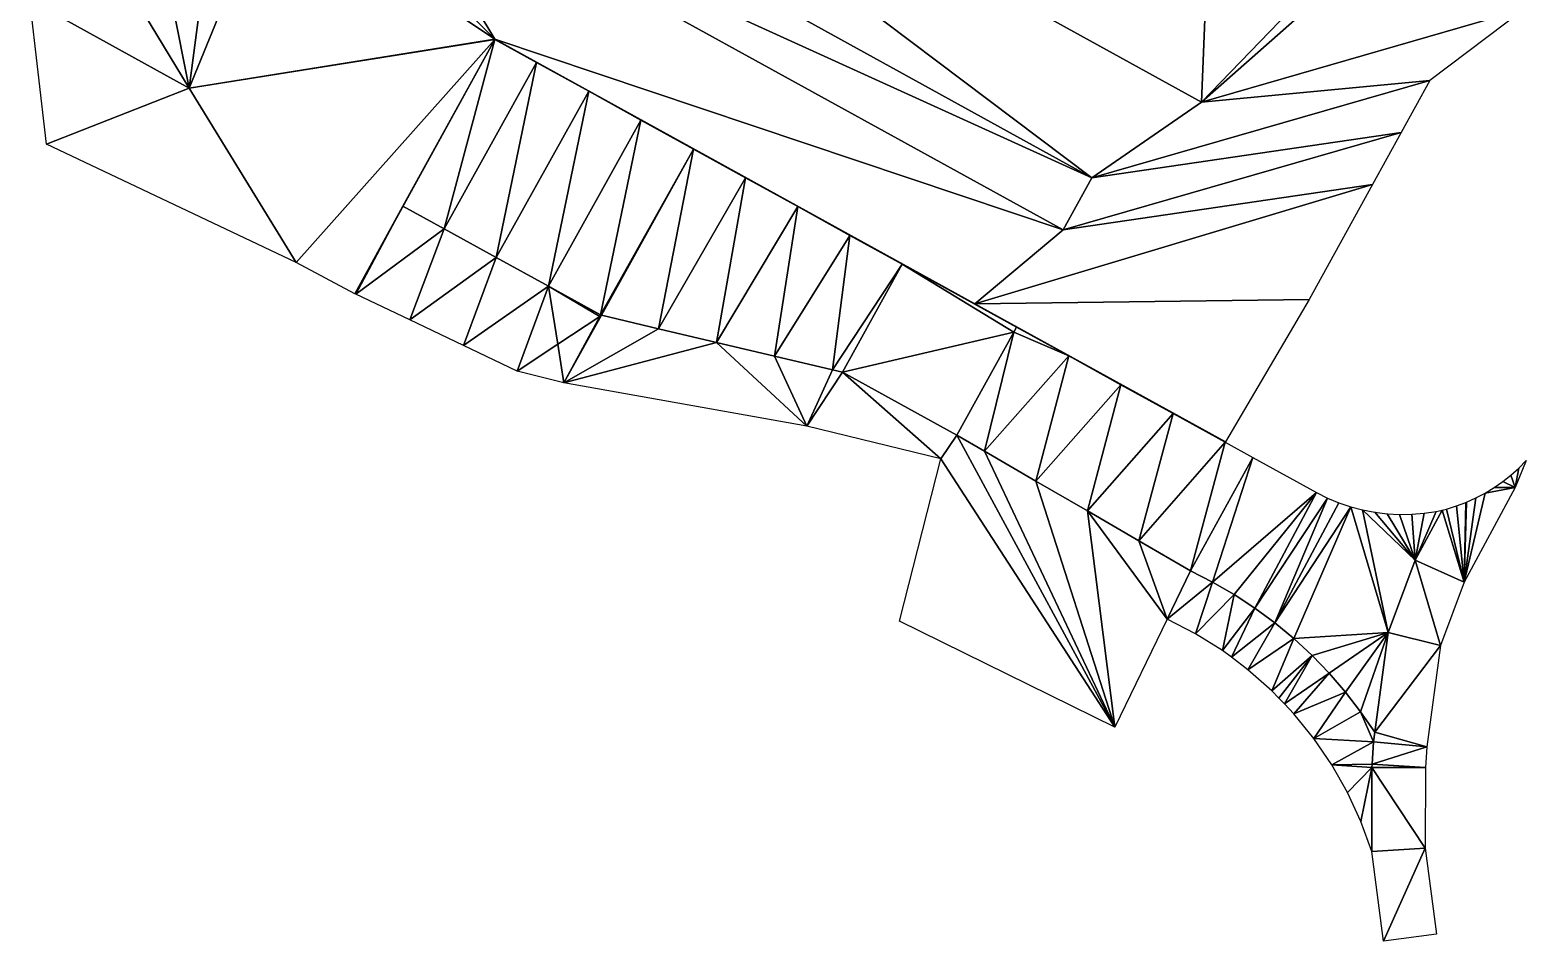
# Model space of a CAD drawing. Header units: millimetres. Extents: x 236046 to 236475, y 140480 to 140633.
# Drawn here: x 236145.2 to 236195.4, y 140543.2 to 140573.8 of the extents above; entities that cross this region are included whole.
import ezdxf

# ---------------------------------------------------------------- set-up
doc = ezdxf.new("R2010")
doc.units = ezdxf.units.MM
doc.layers.add('pas de calque', color=7, linetype='Continuous')

msp = doc.modelspace()

# ---------------------------------------------------------------- linework, layer by layer
at = {"layer": 'pas de calque'}
for points in [[(236180.867, 140568.785, 75.5), (236156.355, 140582.307, 75.5), (236158.288, 140585.805, 75.4), (236180.867, 140568.785, 75.5)], [(236184.547, 140571.321, 75.4), (236158.288, 140585.805, 75.4), (236184.73, 140575.79, 75.3), (236184.547, 140571.321, 75.4)], [(236158.288, 140585.805, 75.4), (236184.547, 140571.321, 75.4), (236180.867, 140568.785, 75.5), (236158.288, 140585.805, 75.4)], [(236156.355, 140582.307, 75.5), (236180.867, 140568.785, 75.5), (236157.135, 140579.587, 75.55), (236156.355, 140582.307, 75.5)], [(236160.828, 140573.439, 75.6), (236155.214, 140579.031, 75.55), (236157.135, 140579.587, 75.55), (236160.828, 140573.439, 75.6)], [(236157.135, 140579.587, 75.55), (236180.867, 140568.785, 75.5), (236179.905, 140567.037, 75.55), (236157.135, 140579.587, 75.55)], [(236157.135, 140579.587, 75.55), (236179.905, 140567.037, 75.55), (236160.828, 140573.439, 75.6), (236157.135, 140579.587, 75.55)], [(236160.828, 140573.439, 75.6), (236153.292, 140578.475, 75.55), (236155.214, 140579.031, 75.55), (236160.828, 140573.439, 75.6)], [(236151.371, 140577.92, 75.55), (236153.292, 140578.475, 75.55), (236150.562, 140571.796, 75.6), (236151.371, 140577.92, 75.55)], [(236150.562, 140571.796, 75.6), (236153.292, 140578.475, 75.55), (236160.828, 140573.439, 75.6), (236150.562, 140571.796, 75.6)], [(236150.562, 140571.796, 75.6), (236149.45, 140577.364, 75.55), (236151.371, 140577.92, 75.55), (236150.562, 140571.796, 75.6)], [(236147.529, 140576.808, 75.55), (236149.45, 140577.364, 75.55), (236150.562, 140571.796, 75.6), (236147.529, 140576.808, 75.55)], [(236184.547, 140571.321, 75.4), (236184.73, 140575.79, 75.3), (236190.439, 140577.439, 75.3), (236184.547, 140571.321, 75.4)], [(236191.07, 140577.088, 75.3), (236184.547, 140571.321, 75.4), (236190.439, 140577.439, 75.3), (236191.07, 140577.088, 75.3)], [(236195.399, 140574.458, 75.4), (236184.547, 140571.321, 75.4), (236191.07, 140577.088, 75.3), (236195.399, 140574.458, 75.4)], [(236145.215, 140574.745, 75.6), (236147.529, 140576.808, 75.55), (236150.562, 140571.796, 75.6), (236145.215, 140574.745, 75.6)], [(236145.215, 140574.745, 75.6), (236150.562, 140571.796, 75.6), (236145.771, 140569.914, 75.476), (236145.215, 140574.745, 75.6)], [(236195.399, 140574.458, 75.4), (236192.207, 140572.058, 75.5), (236184.547, 140571.321, 75.4), (236195.399, 140574.458, 75.4)], [(236160.823, 140573.43, 75.6), (236150.562, 140571.796, 75.6), (236160.828, 140573.439, 75.6), (236160.823, 140573.43, 75.6)], [(236154.159, 140565.948, 75.33), (236150.562, 140571.796, 75.6), (236160.823, 140573.43, 75.6), (236154.159, 140565.948, 75.33)], [(236156.119, 140564.898, 75.26), (236154.159, 140565.948, 75.33), (236160.823, 140573.43, 75.6), (236156.119, 140564.898, 75.26)], [(236157.74, 140567.839, 75.21), (236160.823, 140573.43, 75.6), (236159.117, 140567.08, 75.126), (236157.74, 140567.839, 75.21)], [(236160.823, 140573.43, 75.6), (236162.224, 140572.658, 75.51), (236159.117, 140567.08, 75.126), (236160.823, 140573.43, 75.6)], [(236179.905, 140567.037, 75.55), (236176.941, 140564.555, 75.6), (236160.828, 140573.439, 75.6), (236179.905, 140567.037, 75.55)], [(236162.224, 140572.658, 75.51), (236160.868, 140566.114, 75.02), (236159.117, 140567.08, 75.126), (236162.224, 140572.658, 75.51)], [(236163.975, 140571.692, 75.397), (236160.868, 140566.114, 75.02), (236162.224, 140572.658, 75.51), (236163.975, 140571.692, 75.397)], [(236192.207, 140572.058, 75.5), (236191.245, 140570.31, 75.55), (236180.867, 140568.785, 75.5), (236192.207, 140572.058, 75.5)], [(236184.547, 140571.321, 75.4), (236192.207, 140572.058, 75.5), (236180.867, 140568.785, 75.5), (236184.547, 140571.321, 75.4)], [(236154.159, 140565.948, 75.33), (236145.771, 140569.914, 75.476), (236150.562, 140571.796, 75.6), (236154.159, 140565.948, 75.33)], [(236162.62, 140565.149, 74.914), (236160.868, 140566.114, 75.02), (236163.975, 140571.692, 75.397), (236162.62, 140565.149, 74.914)], [(236162.62, 140565.149, 74.914), (236163.975, 140571.692, 75.397), (236165.727, 140570.726, 75.285), (236162.62, 140565.149, 74.914)], [(236162.62, 140565.149, 74.914), (236165.727, 140570.726, 75.285), (236164.371, 140564.183, 74.809), (236162.62, 140565.149, 74.914)], [(236164.371, 140564.183, 74.809), (236165.727, 140570.726, 75.285), (236167.492, 140569.753, 75.172), (236164.371, 140564.183, 74.809)], [(236191.245, 140570.31, 75.55), (236179.905, 140567.037, 75.55), (236180.867, 140568.785, 75.5), (236191.245, 140570.31, 75.55)], [(236191.245, 140570.31, 75.55), (236190.283, 140568.562, 75.6), (236179.905, 140567.037, 75.55), (236191.245, 140570.31, 75.55)], [(236164.404, 140564.175, 74.807), (236164.371, 140564.183, 74.809), (236167.492, 140569.753, 75.172), (236164.404, 140564.175, 74.807)], [(236166.317, 140563.722, 74.811), (236164.404, 140564.175, 74.807), (236167.492, 140569.753, 75.172), (236166.317, 140563.722, 74.811)], [(236167.492, 140569.753, 75.172), (236169.243, 140568.788, 75.147), (236166.317, 140563.722, 74.811), (236167.492, 140569.753, 75.172)], [(236168.263, 140563.261, 74.815), (236166.317, 140563.722, 74.811), (236169.243, 140568.788, 75.147), (236168.263, 140563.261, 74.815)], [(236170.994, 140567.822, 75.122), (236168.263, 140563.261, 74.815), (236169.243, 140568.788, 75.147), (236170.994, 140567.822, 75.122)], [(236176.941, 140564.555, 75.6), (236190.283, 140568.562, 75.6), (236188.159, 140564.707, 75.706), (236176.941, 140564.555, 75.6)], [(236190.283, 140568.562, 75.6), (236176.941, 140564.555, 75.6), (236179.905, 140567.037, 75.55), (236190.283, 140568.562, 75.6)], [(236157.74, 140567.839, 75.21), (236156.16, 140564.878, 75.257), (236156.119, 140564.898, 75.26), (236157.74, 140567.839, 75.21)], [(236159.117, 140567.08, 75.126), (236156.16, 140564.878, 75.257), (236157.74, 140567.839, 75.21), (236159.117, 140567.08, 75.126)], [(236170.994, 140567.822, 75.122), (236170.21, 140562.801, 74.819), (236168.263, 140563.261, 74.815), (236170.994, 140567.822, 75.122)], [(236172.746, 140566.856, 75.097), (236170.21, 140562.801, 74.819), (236170.994, 140567.822, 75.122), (236172.746, 140566.856, 75.097)], [(236156.16, 140564.878, 75.257), (236159.117, 140567.08, 75.126), (236157.965, 140564.016, 75.121), (236156.16, 140564.878, 75.257)], [(236157.965, 140564.016, 75.121), (236159.117, 140567.08, 75.126), (236160.868, 140566.114, 75.02), (236157.965, 140564.016, 75.121)], [(236170.21, 140562.801, 74.819), (236172.746, 140566.856, 75.097), (236172.156, 140562.34, 74.823), (236170.21, 140562.801, 74.819)], [(236172.156, 140562.34, 74.823), (236172.746, 140566.856, 75.097), (236174.497, 140565.891, 75.073), (236172.156, 140562.34, 74.823)], [(236160.868, 140566.114, 75.02), (236159.77, 140563.154, 74.985), (236157.965, 140564.016, 75.121), (236160.868, 140566.114, 75.02)], [(236160.868, 140566.114, 75.02), (236162.62, 140565.149, 74.914), (236159.77, 140563.154, 74.985), (236160.868, 140566.114, 75.02)], [(236172.156, 140562.34, 74.823), (236174.497, 140565.891, 75.073), (236172.495, 140562.26, 74.824), (236172.156, 140562.34, 74.823)], [(236174.497, 140565.891, 75.073), (236178.245, 140563.607, 75.107), (236172.495, 140562.26, 74.824), (236174.497, 140565.891, 75.073)], [(236178.337, 140563.774, 75.107), (236178.245, 140563.607, 75.107), (236174.497, 140565.891, 75.073), (236178.337, 140563.774, 75.107)], [(236159.77, 140563.154, 74.985), (236162.62, 140565.149, 74.914), (236161.574, 140562.292, 74.85), (236159.77, 140563.154, 74.985)], [(236162.62, 140565.149, 74.914), (236162.935, 140563.198, 74.829), (236161.574, 140562.292, 74.85), (236162.62, 140565.149, 74.914)], [(236164.346, 140564.137, 74.808), (236162.935, 140563.198, 74.829), (236162.62, 140565.149, 74.914), (236164.346, 140564.137, 74.808)], [(236164.346, 140564.137, 74.808), (236162.62, 140565.149, 74.914), (236164.371, 140564.183, 74.809), (236164.346, 140564.137, 74.808)], [(236176.941, 140564.555, 75.6), (236188.159, 140564.707, 75.706), (236185.348, 140559.92, 75.84), (236176.941, 140564.555, 75.6)], [(236163.144, 140561.9, 74.85), (236162.935, 140563.198, 74.829), (236164.346, 140564.137, 74.808), (236163.144, 140561.9, 74.85)], [(236166.317, 140563.722, 74.811), (236163.144, 140561.9, 74.85), (236164.404, 140564.175, 74.807), (236166.317, 140563.722, 74.811)], [(236164.346, 140564.137, 74.808), (236164.404, 140564.175, 74.807), (236163.144, 140561.9, 74.85), (236164.346, 140564.137, 74.808)], [(236164.346, 140564.137, 74.808), (236164.371, 140564.183, 74.809), (236164.404, 140564.175, 74.807), (236164.346, 140564.137, 74.808)], [(236163.144, 140561.9, 74.85), (236166.317, 140563.722, 74.811), (236168.263, 140563.261, 74.815), (236163.144, 140561.9, 74.85)], [(236178.245, 140563.607, 75.107), (236176.338, 140560.148, 74.869), (236172.495, 140562.26, 74.824), (236178.245, 140563.607, 75.107)], [(236176.338, 140560.148, 74.869), (236178.245, 140563.607, 75.107), (236177.259, 140559.613, 74.921), (236176.338, 140560.148, 74.869)], [(236177.259, 140559.613, 74.921), (236178.245, 140563.607, 75.107), (236180.088, 140562.808, 75.205), (236177.259, 140559.613, 74.921)], [(236178.245, 140563.607, 75.107), (236178.337, 140563.774, 75.107), (236180.088, 140562.808, 75.205), (236178.245, 140563.607, 75.107)], [(236163.144, 140561.9, 74.85), (236161.574, 140562.292, 74.85), (236162.935, 140563.198, 74.829), (236163.144, 140561.9, 74.85)], [(236163.144, 140561.9, 74.85), (236168.263, 140563.261, 74.815), (236171.3, 140560.445, 74.857), (236163.144, 140561.9, 74.85)], [(236168.263, 140563.261, 74.815), (236170.21, 140562.801, 74.819), (236171.3, 140560.445, 74.857), (236168.263, 140563.261, 74.815)], [(236170.21, 140562.801, 74.819), (236172.156, 140562.34, 74.823), (236171.3, 140560.445, 74.857), (236170.21, 140562.801, 74.819)], [(236177.259, 140559.613, 74.921), (236180.088, 140562.808, 75.205), (236178.989, 140558.609, 75.02), (236177.259, 140559.613, 74.921)], [(236178.989, 140558.609, 75.02), (236180.088, 140562.808, 75.205), (236181.84, 140561.842, 75.304), (236178.989, 140558.609, 75.02)], [(236171.3, 140560.445, 74.857), (236172.156, 140562.34, 74.823), (236172.495, 140562.26, 74.824), (236171.3, 140560.445, 74.857)], [(236175.797, 140559.35, 74.883), (236171.3, 140560.445, 74.857), (236172.495, 140562.26, 74.824), (236175.797, 140559.35, 74.883)], [(236176.338, 140560.148, 74.869), (236175.797, 140559.35, 74.883), (236172.495, 140562.26, 74.824), (236176.338, 140560.148, 74.869)], [(236180.719, 140557.605, 75.118), (236178.989, 140558.609, 75.02), (236181.84, 140561.842, 75.304), (236180.719, 140557.605, 75.118)], [(236180.719, 140557.605, 75.118), (236181.84, 140561.842, 75.304), (236183.591, 140560.876, 75.402), (236180.719, 140557.605, 75.118)], [(236180.719, 140557.605, 75.118), (236183.591, 140560.876, 75.402), (236182.448, 140556.601, 75.217), (236180.719, 140557.605, 75.118)], [(236185.343, 140559.911, 75.5), (236182.448, 140556.601, 75.217), (236183.591, 140560.876, 75.402), (236185.343, 140559.911, 75.5)], [(236176.338, 140560.148, 74.869), (236181.637, 140550.351, 75.344), (236175.797, 140559.35, 74.883), (236176.338, 140560.148, 74.869)], [(236177.259, 140559.613, 74.921), (236181.637, 140550.351, 75.344), (236176.338, 140560.148, 74.869), (236177.259, 140559.613, 74.921)], [(236181.637, 140550.351, 75.344), (236177.259, 140559.613, 74.921), (236178.989, 140558.609, 75.02), (236181.637, 140550.351, 75.344)], [(236184.178, 140555.597, 75.315), (236182.448, 140556.601, 75.217), (236185.343, 140559.911, 75.5), (236184.178, 140555.597, 75.315)], [(236184.178, 140555.597, 75.315), (236185.343, 140559.911, 75.5), (236186.274, 140559.398, 75.553), (236184.178, 140555.597, 75.315)], [(236175.797, 140559.35, 74.883), (236181.637, 140550.351, 75.344), (236174.408, 140553.909, 75.341), (236175.797, 140559.35, 74.883)], [(236184.92, 140555.219, 75.394), (236184.178, 140555.597, 75.315), (236186.274, 140559.398, 75.553), (236184.92, 140555.219, 75.394)], [(236184.92, 140555.219, 75.394), (236186.274, 140559.398, 75.553), (236188.407, 140558.221, 75.722), (236184.92, 140555.219, 75.394)], [(236195.197, 140559.045, 76.021), (236195.075, 140558.395, 76.026), (236194.936, 140558.809, 76.019), (236195.197, 140559.045, 76.021)], [(236195.444, 140559.297, 76.022), (236195.075, 140558.395, 76.026), (236195.197, 140559.045, 76.021), (236195.444, 140559.297, 76.022)], [(236180.719, 140557.605, 75.118), (236181.637, 140550.351, 75.344), (236178.989, 140558.609, 75.02), (236180.719, 140557.605, 75.118)], [(236195.075, 140558.395, 76.026), (236194.372, 140558.388, 76.015), (236194.66, 140558.59, 76.017), (236195.075, 140558.395, 76.026)], [(236194.661, 140558.591, 76.017), (236195.075, 140558.395, 76.026), (236194.66, 140558.59, 76.017), (236194.661, 140558.591, 76.017)], [(236195.075, 140558.395, 76.026), (236194.661, 140558.591, 76.017), (236194.936, 140558.809, 76.019), (236195.075, 140558.395, 76.026)], [(236185.64, 140554.801, 75.471), (236184.92, 140555.219, 75.394), (236188.407, 140558.221, 75.722), (236185.64, 140554.801, 75.471)], [(236186.335, 140554.344, 75.546), (236185.64, 140554.801, 75.471), (236188.407, 140558.221, 75.722), (236186.335, 140554.344, 75.546)], [(236186.335, 140554.344, 75.546), (236188.407, 140558.221, 75.722), (236188.779, 140558.037, 75.751), (236186.335, 140554.344, 75.546)], [(236187.005, 140553.849, 75.619), (236186.335, 140554.344, 75.546), (236188.779, 140558.037, 75.751), (236187.005, 140553.849, 75.619)], [(236187.005, 140553.849, 75.619), (236188.779, 140558.037, 75.751), (236189.163, 140557.878, 75.779), (236187.005, 140553.849, 75.619)], [(236195.075, 140558.395, 76.026), (236193.364, 140555.213, 76.036), (236194.071, 140558.205, 76.012), (236195.075, 140558.395, 76.026)], [(236193.76, 140558.041, 76.009), (236194.071, 140558.205, 76.012), (236193.364, 140555.213, 76.036), (236193.76, 140558.041, 76.009)], [(236193.364, 140555.213, 76.036), (236193.438, 140557.897, 76.006), (236193.76, 140558.041, 76.009), (236193.364, 140555.213, 76.036)], [(236195.075, 140558.395, 76.026), (236194.071, 140558.205, 76.012), (236194.372, 140558.388, 76.015), (236195.075, 140558.395, 76.026)], [(236181.637, 140550.351, 75.344), (236180.719, 140557.605, 75.118), (236183.392, 140553.975, 75.324), (236181.637, 140550.351, 75.344)], [(236182.448, 140556.601, 75.217), (236183.392, 140553.975, 75.324), (236180.719, 140557.605, 75.118), (236182.448, 140556.601, 75.217)], [(236187.005, 140553.849, 75.619), (236189.163, 140557.878, 75.779), (236189.556, 140557.745, 75.808), (236187.005, 140553.849, 75.619)], [(236189.556, 140557.745, 75.808), (236187.646, 140553.318, 75.69), (236187.005, 140553.849, 75.619), (236189.556, 140557.745, 75.808)], [(236189.556, 140557.745, 75.808), (236190.812, 140553.525, 75.999), (236187.646, 140553.318, 75.69), (236189.556, 140557.745, 75.808)], [(236190.812, 140553.525, 75.999), (236189.556, 140557.745, 75.808), (236189.957, 140557.64, 75.835), (236190.812, 140553.525, 75.999)], [(236189.957, 140557.64, 75.835), (236191.72, 140555.957, 76), (236190.812, 140553.525, 75.999), (236189.957, 140557.64, 75.835)], [(236190.365, 140557.561, 75.863), (236191.72, 140555.957, 76), (236189.957, 140557.64, 75.835), (236190.365, 140557.561, 75.863)], [(236190.777, 140557.51, 75.889), (236191.72, 140555.957, 76), (236190.365, 140557.561, 75.863), (236190.777, 140557.51, 75.889)], [(236191.72, 140555.957, 76), (236190.777, 140557.51, 75.889), (236191.191, 140557.488, 75.915), (236191.72, 140555.957, 76)], [(236191.191, 140557.488, 75.915), (236191.606, 140557.493, 75.939), (236191.72, 140555.957, 76), (236191.191, 140557.488, 75.915)], [(236192.02, 140557.526, 75.963), (236191.72, 140555.957, 76), (236191.606, 140557.493, 75.939), (236192.02, 140557.526, 75.963)], [(236193.364, 140555.213, 76.036), (236191.72, 140555.957, 76), (236192.622, 140557.633, 75.995), (236193.364, 140555.213, 76.036)], [(236192.43, 140557.587, 75.985), (236192.622, 140557.633, 75.995), (236191.72, 140555.957, 76), (236192.43, 140557.587, 75.985)], [(236192.02, 140557.526, 75.963), (236192.43, 140557.587, 75.985), (236191.72, 140555.957, 76), (236192.02, 140557.526, 75.963)], [(236192.772, 140557.669, 75.997), (236193.364, 140555.213, 76.036), (236192.622, 140557.633, 75.995), (236192.772, 140557.669, 75.997)], [(236192.772, 140557.669, 75.997), (236193.109, 140557.773, 76.002), (236193.364, 140555.213, 76.036), (236192.772, 140557.669, 75.997)], [(236193.419, 140557.889, 76.005), (236193.364, 140555.213, 76.036), (236193.109, 140557.773, 76.002), (236193.419, 140557.889, 76.005)], [(236193.364, 140555.213, 76.036), (236193.419, 140557.889, 76.005), (236193.438, 140557.897, 76.006), (236193.364, 140555.213, 76.036)], [(236184.178, 140555.597, 75.315), (236183.392, 140553.975, 75.324), (236182.448, 140556.601, 75.217), (236184.178, 140555.597, 75.315)], [(236184.92, 140555.219, 75.394), (236183.392, 140553.975, 75.324), (236184.178, 140555.597, 75.315), (236184.92, 140555.219, 75.394)], [(236191.72, 140555.957, 76), (236192.569, 140553.085, 76.035), (236190.812, 140553.525, 75.999), (236191.72, 140555.957, 76)], [(236192.569, 140553.085, 76.035), (236191.72, 140555.957, 76), (236193.364, 140555.213, 76.036), (236192.569, 140553.085, 76.035)], [(236183.392, 140553.975, 75.324), (236184.92, 140555.219, 75.394), (236184.342, 140553.484, 75.414), (236183.392, 140553.975, 75.324)], [(236184.342, 140553.484, 75.414), (236184.92, 140555.219, 75.394), (236185.64, 140554.801, 75.471), (236184.342, 140553.484, 75.414)], [(236185.248, 140552.916, 75.504), (236184.342, 140553.484, 75.414), (236185.64, 140554.801, 75.471), (236185.248, 140552.916, 75.504)], [(236185.64, 140554.801, 75.471), (236186.335, 140554.344, 75.546), (236185.248, 140552.916, 75.504), (236185.64, 140554.801, 75.471)], [(236185.248, 140552.916, 75.504), (236186.335, 140554.344, 75.546), (236185.549, 140552.691, 75.535), (236185.248, 140552.916, 75.504)], [(236185.549, 140552.691, 75.535), (236186.335, 140554.344, 75.546), (236187.005, 140553.849, 75.619), (236185.549, 140552.691, 75.535)], [(236187.005, 140553.849, 75.619), (236186.105, 140552.276, 75.59), (236185.549, 140552.691, 75.535), (236187.005, 140553.849, 75.619)], [(236187.005, 140553.849, 75.619), (236187.646, 140553.318, 75.69), (236186.105, 140552.276, 75.59), (236187.005, 140553.849, 75.619)], [(236188.257, 140552.753, 75.758), (236187.646, 140553.318, 75.69), (236190.812, 140553.525, 75.999), (236188.257, 140552.753, 75.758)], [(236188.835, 140552.154, 75.823), (236188.257, 140552.753, 75.758), (236190.812, 140553.525, 75.999), (236188.835, 140552.154, 75.823)], [(236188.835, 140552.154, 75.823), (236190.812, 140553.525, 75.999), (236189.38, 140551.525, 75.886), (236188.835, 140552.154, 75.823)], [(236189.38, 140551.525, 75.886), (236190.812, 140553.525, 75.999), (236189.889, 140550.866, 75.946), (236189.38, 140551.525, 75.886)], [(236190.812, 140553.525, 75.999), (236190.361, 140550.18, 76.002), (236189.889, 140550.866, 75.946), (236190.812, 140553.525, 75.999)], [(236192.569, 140553.085, 76.035), (236190.361, 140550.18, 76.002), (236190.812, 140553.525, 75.999), (236192.569, 140553.085, 76.035)], [(236186.105, 140552.276, 75.59), (236187.646, 140553.318, 75.69), (236186.905, 140551.567, 75.67), (236186.105, 140552.276, 75.59)], [(236188.257, 140552.753, 75.758), (236186.905, 140551.567, 75.67), (236187.646, 140553.318, 75.69), (236188.257, 140552.753, 75.758)], [(236192.11, 140549.682, 76.038), (236190.361, 140550.18, 76.002), (236192.569, 140553.085, 76.035), (236192.11, 140549.682, 76.038)], [(236188.257, 140552.753, 75.758), (236187.145, 140551.316, 75.694), (236186.905, 140551.567, 75.67), (236188.257, 140552.753, 75.758)], [(236187.145, 140551.316, 75.694), (236188.257, 140552.753, 75.758), (236187.328, 140551.125, 75.712), (236187.145, 140551.316, 75.694)], [(236187.328, 140551.125, 75.712), (236188.257, 140552.753, 75.758), (236188.835, 140552.154, 75.823), (236187.328, 140551.125, 75.712)], [(236188.835, 140552.154, 75.823), (236187.644, 140550.795, 75.745), (236187.328, 140551.125, 75.712), (236188.835, 140552.154, 75.823)], [(236189.38, 140551.525, 75.886), (236187.644, 140550.795, 75.745), (236188.835, 140552.154, 75.823), (236189.38, 140551.525, 75.886)], [(236187.644, 140550.795, 75.745), (236189.38, 140551.525, 75.886), (236188.317, 140549.964, 75.817), (236187.644, 140550.795, 75.745)], [(236188.317, 140549.964, 75.817), (236189.38, 140551.525, 75.886), (236189.889, 140550.866, 75.946), (236188.317, 140549.964, 75.817)], [(236190.317, 140549.855, 76.002), (236188.317, 140549.964, 75.817), (236189.889, 140550.866, 75.946), (236190.317, 140549.855, 76.002)], [(236190.317, 140549.855, 76.002), (236189.889, 140550.866, 75.946), (236190.361, 140550.18, 76.002), (236190.317, 140549.855, 76.002)], [(236190.317, 140549.855, 76.002), (236188.919, 140549.08, 75.885), (236188.317, 140549.964, 75.817), (236190.317, 140549.855, 76.002)], [(236192.11, 140549.682, 76.038), (236190.317, 140549.855, 76.002), (236190.361, 140550.18, 76.002), (236192.11, 140549.682, 76.038)], [(236190.317, 140549.855, 76.002), (236190.273, 140549.1, 76.002), (236188.919, 140549.08, 75.885), (236190.317, 140549.855, 76.002)], [(236192.11, 140549.682, 76.038), (236190.273, 140549.1, 76.002), (236190.317, 140549.855, 76.002), (236192.11, 140549.682, 76.038)], [(236190.273, 140549.1, 76.002), (236192.11, 140549.682, 76.038), (236192.07, 140548.997, 76.038), (236190.273, 140549.1, 76.002)], [(236190.27, 140548.995, 76.002), (236188.919, 140549.08, 75.885), (236190.273, 140549.1, 76.002), (236190.27, 140548.995, 76.002)], [(236189.445, 140548.15, 75.947), (236188.919, 140549.08, 75.885), (236190.27, 140548.995, 76.002), (236189.445, 140548.15, 75.947)], [(236189.445, 140548.15, 75.947), (236190.27, 140548.995, 76.002), (236189.894, 140547.179, 76.002), (236189.445, 140548.15, 75.947)], [(236190.26, 140546.175, 76.052), (236189.894, 140547.179, 76.002), (236190.27, 140548.995, 76.002), (236190.26, 140546.175, 76.052)], [(236192.061, 140546.289, 76.088), (236190.26, 140546.175, 76.052), (236190.27, 140548.995, 76.002), (236192.061, 140546.289, 76.088)], [(236192.07, 140548.997, 76.038), (236190.27, 140548.995, 76.002), (236190.273, 140549.1, 76.002), (236192.07, 140548.997, 76.038)], [(236192.07, 140548.997, 76.038), (236192.061, 140546.289, 76.088), (236190.27, 140548.995, 76.002), (236192.07, 140548.997, 76.038)], [(236190.26, 140546.175, 76.052), (236192.061, 140546.289, 76.088), (236190.655, 140543.167, 76.08), (236190.26, 140546.175, 76.052)], [(236190.655, 140543.167, 76.08), (236192.061, 140546.289, 76.088), (236192.44, 140543.401, 76.116), (236190.655, 140543.167, 76.08)]]:
    msp.add_3dface(points, dxfattribs=at)

doc.saveas('drawing.dxf')
